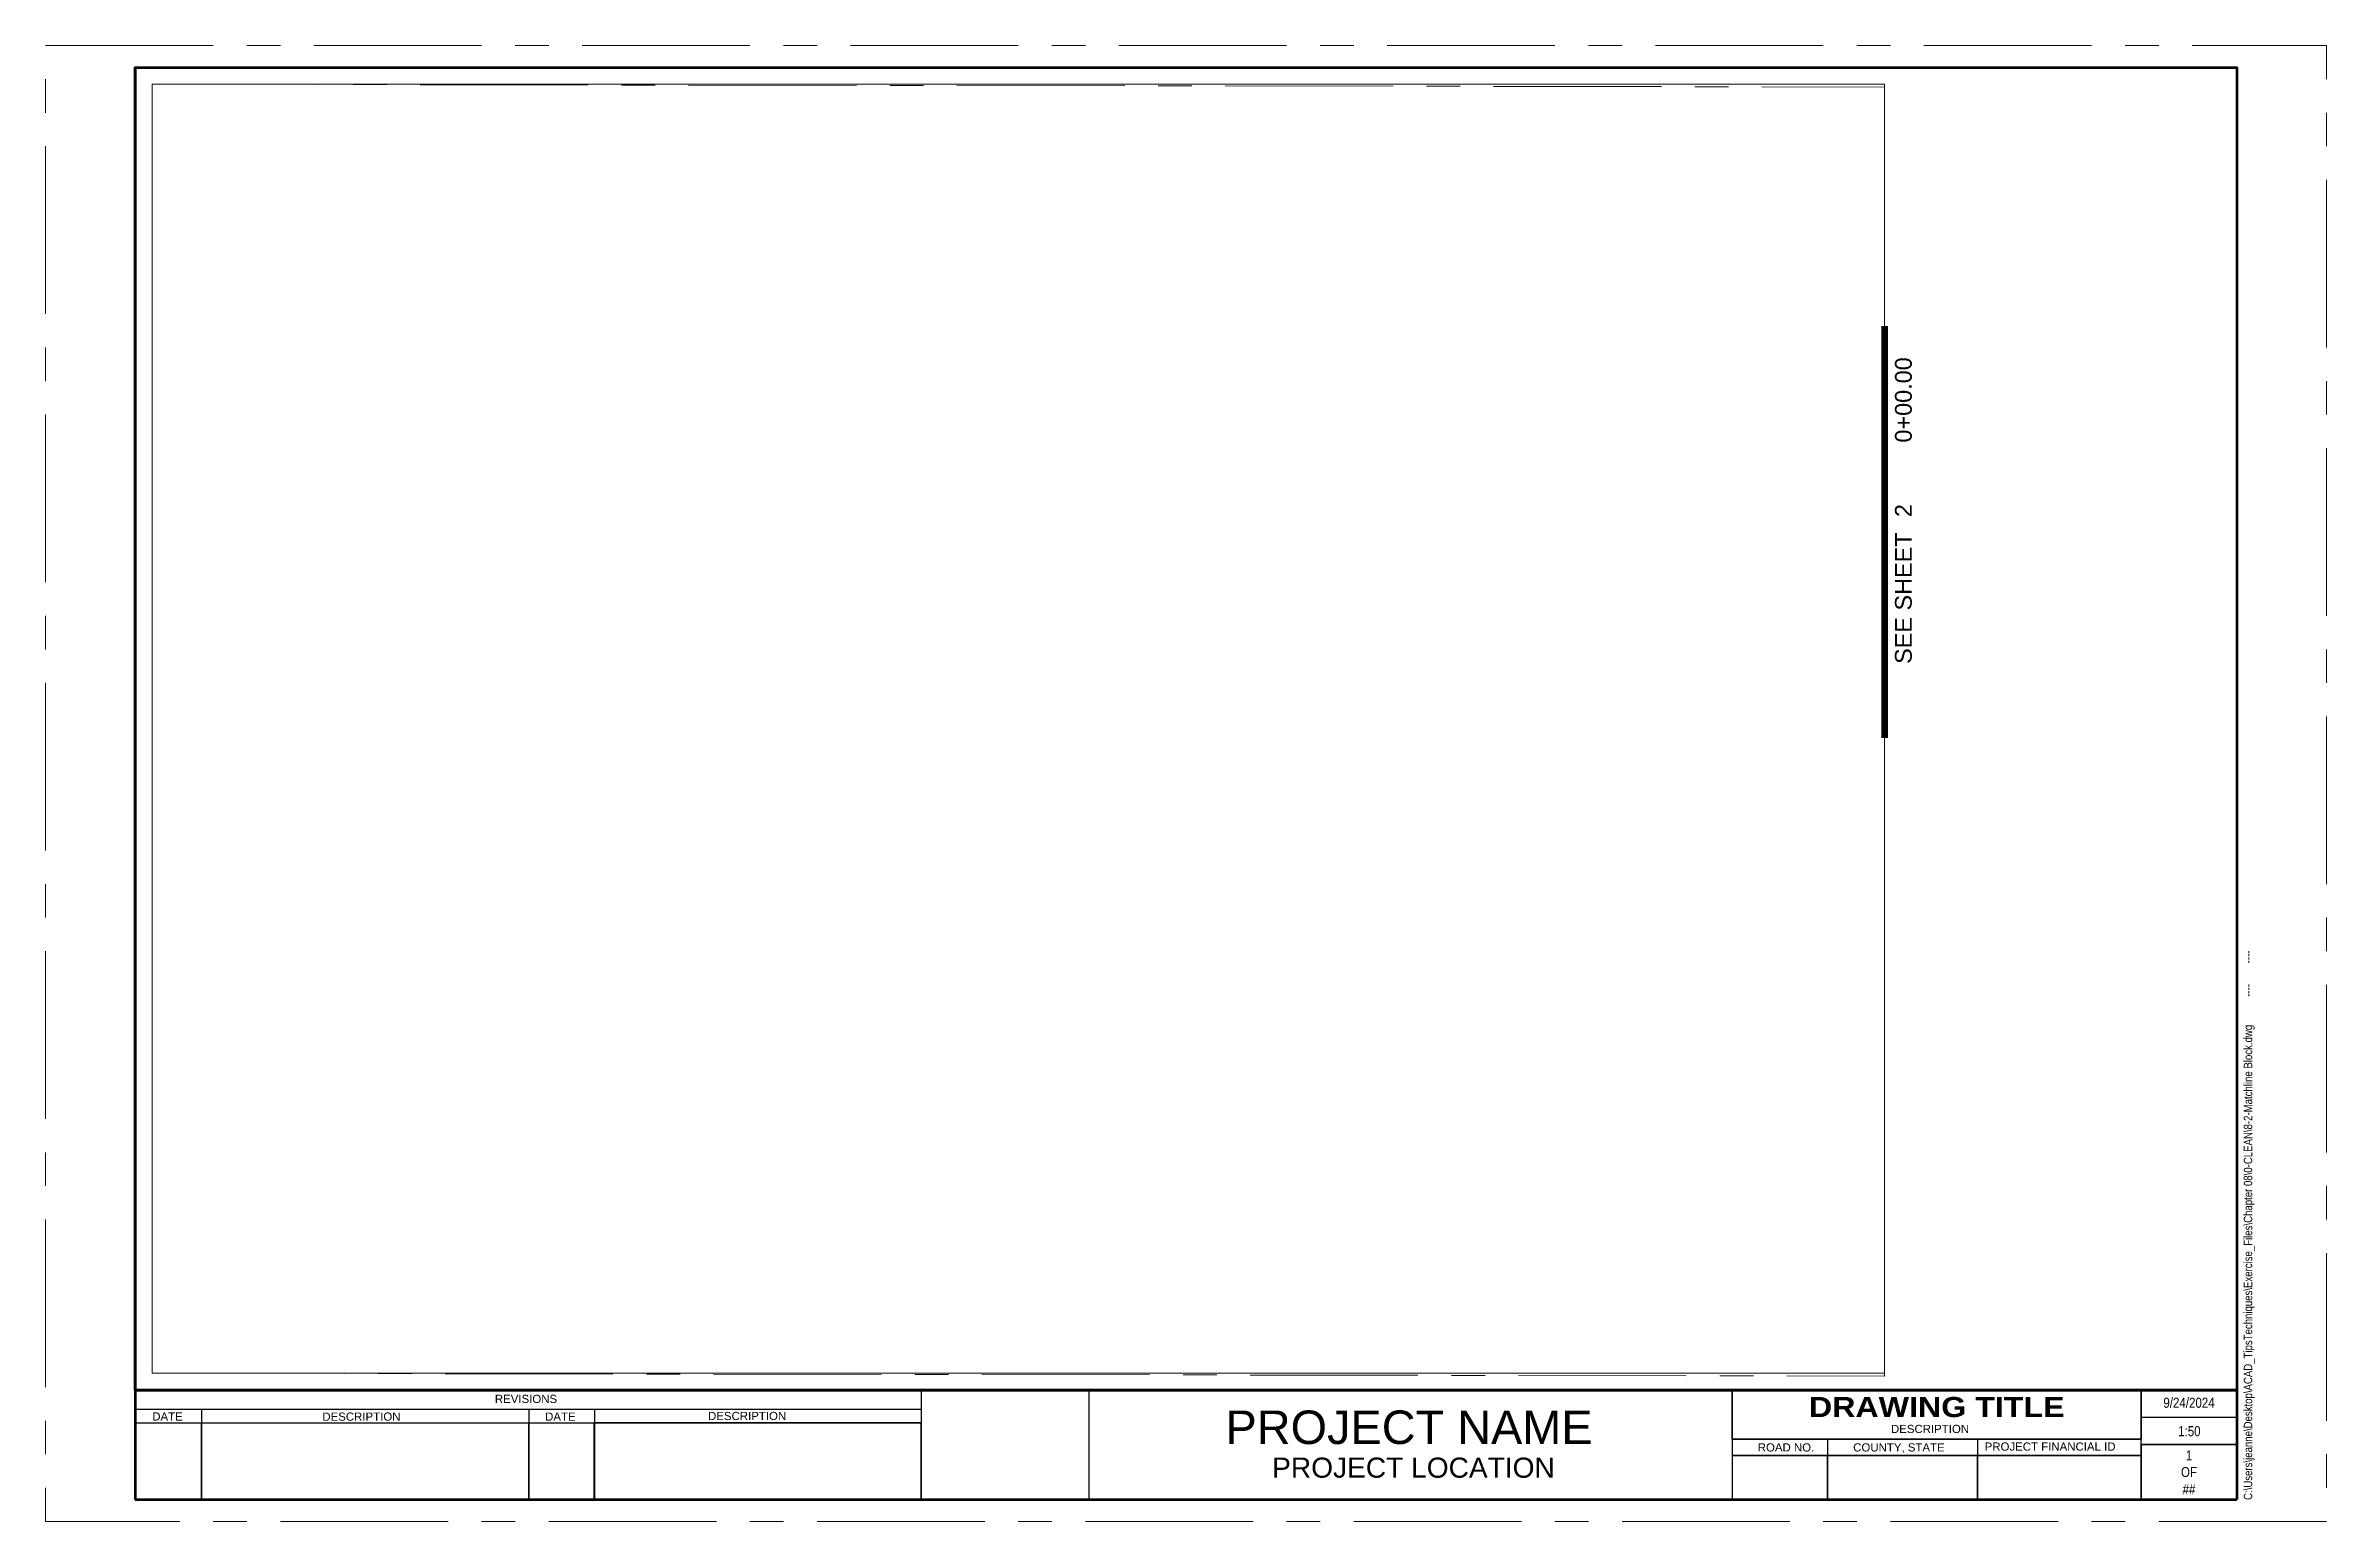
# Paper-space layout 'Road SHEET 1' of a CAD drawing. Header units: feet, sheet in inches. Extents: x 0 to 34, y 0 to 22.
import ezdxf
from ezdxf.enums import TextEntityAlignment as Align

# ---------------------------------------------------------------- set-up
doc = ezdxf.new("R2010")
doc.units = ezdxf.units.FT
doc.header["$MEASUREMENT"] = 0
doc.linetypes.add('CENTERX2', pattern=[4, 2.5, -0.5, 0.5, -0.5])
doc.linetypes.add('PHANTOM2', pattern=[1.25, 0.625, -0.125, 0.125, -0.125, 0.125, -0.125])
doc.layers.get('0').update_dxf_attribs({"lineweight": 0})
for name, color, linetype, lineweight in [('3-MatchLines', 7, 'PHANTOM2', 18), ('_Plot_Stamp', 252, 'Continuous', 0), ('Border Titles', 7, 'Continuous', 0), ('BorderText', 4, 'Continuous', 13), ('SheetBorder', 7, 'Continuous', 53), ('SheetLines', 7, 'Continuous', 30), ('Title Block', 7, 'Continuous', 0)]:
    doc.layers.add(name, color=color, linetype=linetype, lineweight=lineweight)
for name, color, linetype, lineweight, plot in [('_Clip_Boundary', 221, 'CENTERX2', 13, False), ('_Plot_Shape', 87, 'CENTERX2', 13, False), ('Clipping Boundary', 221, 'CENTERX2', 13, False)]:
    doc.layers.add(name, color=color, linetype=linetype, lineweight=lineweight, plot=plot)
doc.styles.add('Arial', font='arial.ttf')
doc.styles.add('Arial Narrow', font='ARIALN.TTF')
doc.styles.get("Standard").update_dxf_attribs({"font": 'arial.ttf'})
doc.styles.add('Titles', font='', dxfattribs={"height": 0.3})
doc.styles.get('Titles').set_extended_font_data('Arial Black')

# ---------------------------------------------------------------- blocks, each defined once
blk = doc.blocks.new('Agency XYZ_Borders')
at = {"layer": '_Plot_Shape'}
blk.add_3dface([(0, 22), (34, 22), (34, 0), (0, 0)], dxfattribs=at)
at = {"layer": 'Clipping Boundary', "flags": 128}
blk.add_lwpolyline([(1.586, 21.424), (27.414, 21.383), (27.414, 2.167), (1.586, 2.208), (1.586, 21.05)], close=True, dxfattribs=at)
at = {"layer": 'SheetBorder'}
for p, q in [((1.336, 21.674), (1.336, 0.326)), ((1.336, 21.674), (32.664, 21.674)), ((32.664, 21.674), (32.664, 0.326)), ((1.336, 0.326), (32.664, 0.326))]:
    blk.add_line(p, q, dxfattribs=at)
at = {"layer": 'SheetBorder', "flags": 128}
blk.add_lwpolyline([(1.336, 1.958), (1.336, 21.674), (32.664, 21.674), (32.664, 1.958), (31.24, 1.958), (25.14, 1.958), (17.009, 1.958), (13.061, 1.958), (1.348, 1.958), (32.664, 1.958)], close=True, dxfattribs=at)
at = {"layer": 'SheetLines'}
for p, q in [((31.24, 0.326), (31.24, 1.958)), ((1.348, 1.674), (13.054, 1.674)), ((1.348, 1.47), (13.054, 1.47)), ((2.324, 1.674), (2.324, 0.326)), ((7.204, 1.674), (7.204, 0.326)), ((8.18, 1.674), (8.18, 0.326)), ((31.24, 1.552), (32.664, 1.552)), ((25.14, 1.226), (31.24, 1.226)), ((25.14, 1.226), (25.14, 0.326)), ((26.563, 1.226), (26.563, 0.326)), ((28.8, 1.226), (28.8, 0.326)), ((31.24, 1.145), (32.664, 1.145)), ((25.14, 0.982), (31.24, 0.982))]:
    blk.add_line(p, q, dxfattribs=at)
for points in [[(15.555, 1.958), (13.054, 1.958), (13.054, 0.326), (15.555, 0.326)], [(15.555, 1.954), (25.14, 1.954), (25.14, 0.326), (15.555, 0.326)], [(25.14, 1.958), (31.24, 1.958), (31.24, 1.226), (25.14, 1.226)], [(2.324, 0.326), (1.336, 0.326), (1.336, 1.47), (2.324, 1.47)], [(7.204, 0.326), (2.324, 0.326), (2.324, 1.47), (7.204, 1.47)], [(8.18, 0.326), (7.204, 0.326), (7.204, 1.47), (8.18, 1.47)], [(13.054, 1.47), (8.174, 1.47), (8.174, 0.326), (13.054, 0.326)], [(32.664, 1.145), (31.24, 1.145), (31.24, 0.326), (32.664, 0.326)], [(26.563, 0.982), (25.14, 0.982), (25.14, 0.326), (26.563, 0.326)], [(26.563, 0.326), (28.8, 0.326), (28.8, 0.982), (26.563, 0.982)], [(31.24, 0.982), (28.8, 0.982), (28.8, 0.326), (31.24, 0.326)]]:
    blk.add_3dface(points, dxfattribs=at)
at = {"style": 'Arial Narrow', "flags": 8}
blk.add_attdef('SHEETTOTAL', text='', height=0.15, dxfattribs=at).set_placement((31.952, 0.357), align=Align.BOTTOM_CENTER)
at = {"layer": '_Plot_Stamp', "insert": (32.769, 0.32), "char_height": 0.125, "attachment_point": 1, "rotation": 90, "line_spacing_factor": 0.6, "style": 'Arial Narrow'}
blk.add_mtext('C:\\\\Users\\\\jeanne\\\\Desktop\\\\ACAD_TipsTechniques\\\\Exercise_Files\\\\Chapter 08\\\\0-CLEAN\\\\8-2-Matchline Block.dwg^I----^I----', dxfattribs=at)
at = {"layer": 'Border Titles', "color": 40, "style": 'Arial'}
for s, height, p in [('PROJECT NAME', 0.5, (20.325, 1.653)), ('PROJECT LOCATION', 0.3, (20.391, 0.951))]:
    blk.add_text(s, height=height, dxfattribs=at).set_placement(p, align=Align.TOP_CENTER)
at = {"layer": 'SheetLines', "style": 'Arial'}
for s, height, rotation, p in [('REVISIONS', 0.122, 0, (6.697, 1.887)), ('DATE', 0.122, 359.8693, (1.59, 1.625)), ('DESCRIPTION', 0.12201, 0.0498, (4.125, 1.622)), ('DATE', 0.122, 359.8693, (7.446, 1.623)), ('DESCRIPTION', 0.12201, 0.0498, (9.875, 1.632)), ('ROAD NO.', 0.122, 0, (25.523, 1.164)), ('COUNTY, STATE', 0.12201, 0, (26.946, 1.164)), ('PROJECT FINANCIAL ID', 0.12201, 0, (28.906, 1.176))]:
    blk.add_text(s, height=height, rotation=rotation, dxfattribs=at).set_placement(p, align=Align.TOP_LEFT)
at = {"layer": 'Title Block', "insert": (31.952, 0.735), "char_height": 0.15, "attachment_point": 5, "style": 'Arial Narrow'}
blk.add_mtext('OF', dxfattribs=at)
blk = doc.blocks.new('*U18')
at = {"layer": '3-MatchLines', "const_width": 0.1}
blk.add_lwpolyline([(-3.07, 0), (3.07, 0)], dxfattribs=at)
at = {"layer": '3-MatchLines'}
blk.add_text('SEE SHEET  ', height=0.25, dxfattribs=at).set_placement((-1.967, -0.28), align=Align.MIDDLE_LEFT)
for tag, p in [('NEXT', (0.222, -0.28)), ('STA', (1.332, -0.28))]:
    blk.add_attdef(tag, text='', height=0.25, dxfattribs=at).set_placement(p, align=Align.MIDDLE_LEFT)

psp = doc.layouts.new('Road SHEET 1')

# ---------------------------------------------------------------- block references
at = {"rotation": 90.00000000000001}
psp.add_blockref('*U18', (27.414, 14.75), dxfattribs=at).add_auto_attribs({'NEXT': '2', 'STA': '0+00.00'})
at = {"layer": 'Clipping Boundary', "color": 7, "linetype": 'Continuous', "lineweight": 0}
ref = psp.add_blockref('Agency XYZ_Borders', (0, 0), dxfattribs=at)
ref.add_attrib('SHEET', '1', dxfattribs={"layer": 'Title Block', "height": 0.15, "style": 'Arial Narrow'}).set_placement((31.952, 1.058), align=Align.TOP_CENTER)
ref.add_attrib('SHEETTOTAL', '##', dxfattribs={"layer": '0', "height": 0.15, "style": 'Arial Narrow'}).set_placement((31.952, 0.357), align=Align.BOTTOM_CENTER)

# ---------------------------------------------------------------- texts
at = {"layer": 'BorderText', "style": 'Titles'}
psp.add_text('DRAWING TITLE', height=0.3, rotation=0, dxfattribs=at).set_placement((28.192, 1.705), align=Align.MIDDLE_CENTER)
at = {"layer": 'BorderText', "style": 'Arial'}
psp.add_text('DESCRIPTION', height=0.12201, rotation=0, dxfattribs=at).set_placement((27.509, 1.439), align=Align.TOP_LEFT)
at = {"layer": 'Title Block', "char_height": 0.15, "style": 'Arial Narrow'}
for s, width, insert, attachment_point in [('9/24/2024', 0.98076, (31.952, 1.844), 2), ('1:50', 1.17871, (31.957, 1.268), 8)]:
    psp.add_mtext_dynamic_manual_height_columns(s, width=width, gutter_width=1, heights=[0], dxfattribs=dict(at, insert=insert, attachment_point=attachment_point))

# ---------------------------------------------------------------- viewports
at = {"layer": '_Clip_Boundary', "view_target_point": (1199865.195, 1208132.696), "view_twist_angle": 67.729749275}
psp.add_viewport(center=(14.5, 11.816), size=(25.827, 19.21581), view_center_point=(608213.287, -1437462.562), view_height=960.79042, dxfattribs=at)

doc.saveas('drawing.dxf')
